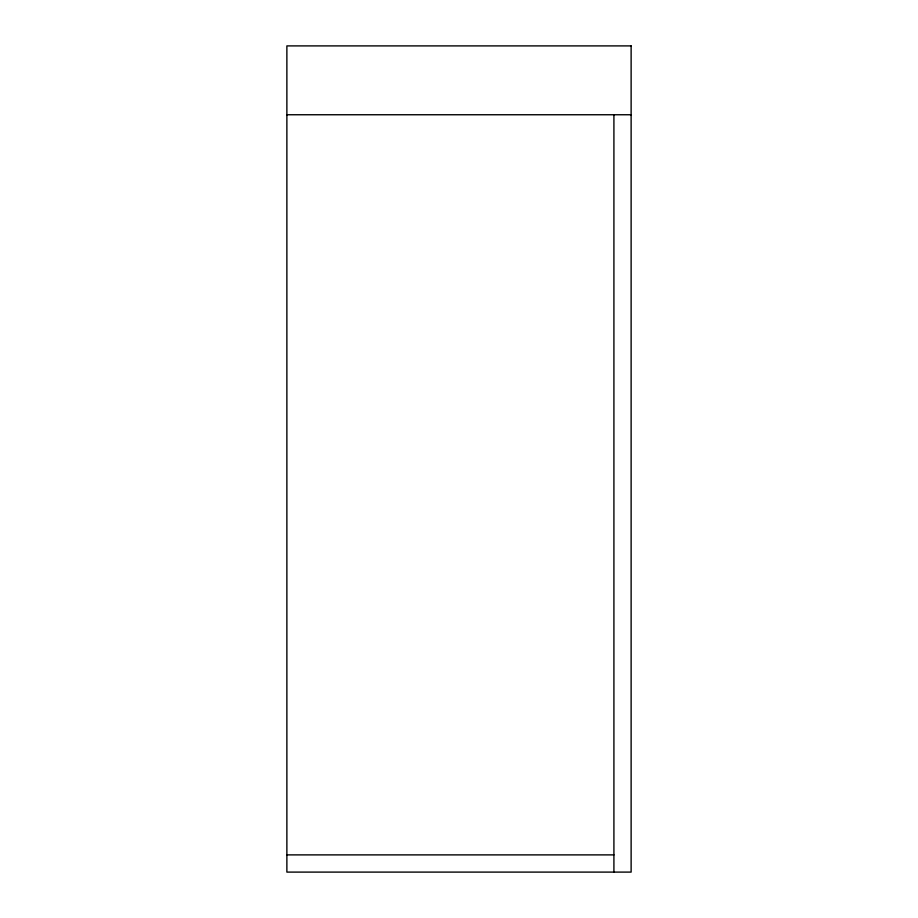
<?xml version="1.0" encoding="UTF-8"?>
<svg xmlns="http://www.w3.org/2000/svg" width="918" height="918" viewBox="0 0 918 918"><rect width="100%" height="100%" fill="white"/><g stroke="black" fill="none" stroke-linecap="round" stroke-linejoin="round"><path stroke-width="1.38" d="M286.875 114.75L631.125 114.75M286.875 854.887L613.913 854.887M613.913 114.75L613.913 872.1M631.125 45.9L286.875 45.9L286.875 872.1L631.125 872.1L631.125 45.9"/></g></svg>
